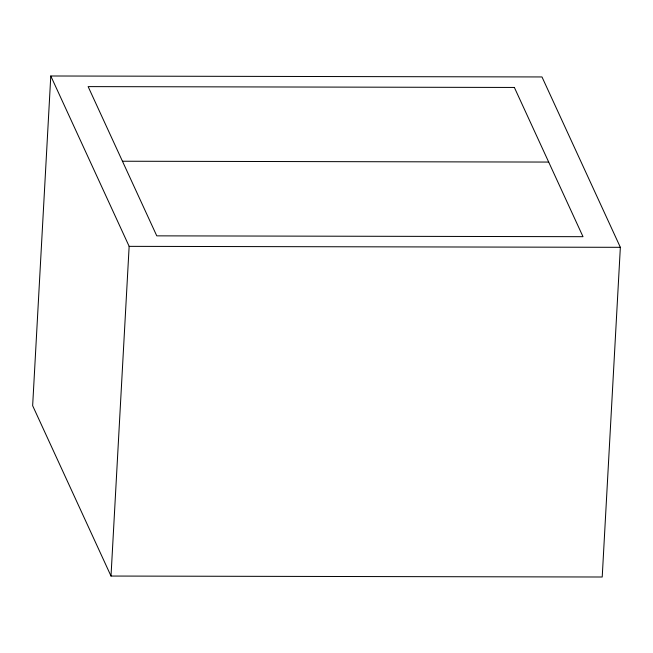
<?xml version="1.0" encoding="UTF-8"?>
<svg xmlns="http://www.w3.org/2000/svg" width="653" height="653" viewBox="0 0 653 653"><rect width="100%" height="100%" fill="white"/><g stroke="black" fill="none" stroke-linecap="round" stroke-linejoin="round"><path stroke-width="0.98" d="M50.787 75.993L32.65 405.684L111.01 576.052L602.213 577.007L620.35 247.316L541.99 76.948L50.787 75.993L129.147 246.352L111.01 576.052M122.454 161.234L548.691 162.066M129.147 246.352L620.35 247.316M514.368 87.453L88.131 86.612L156.769 235.855L583.007 236.688L514.368 87.453"/></g></svg>
